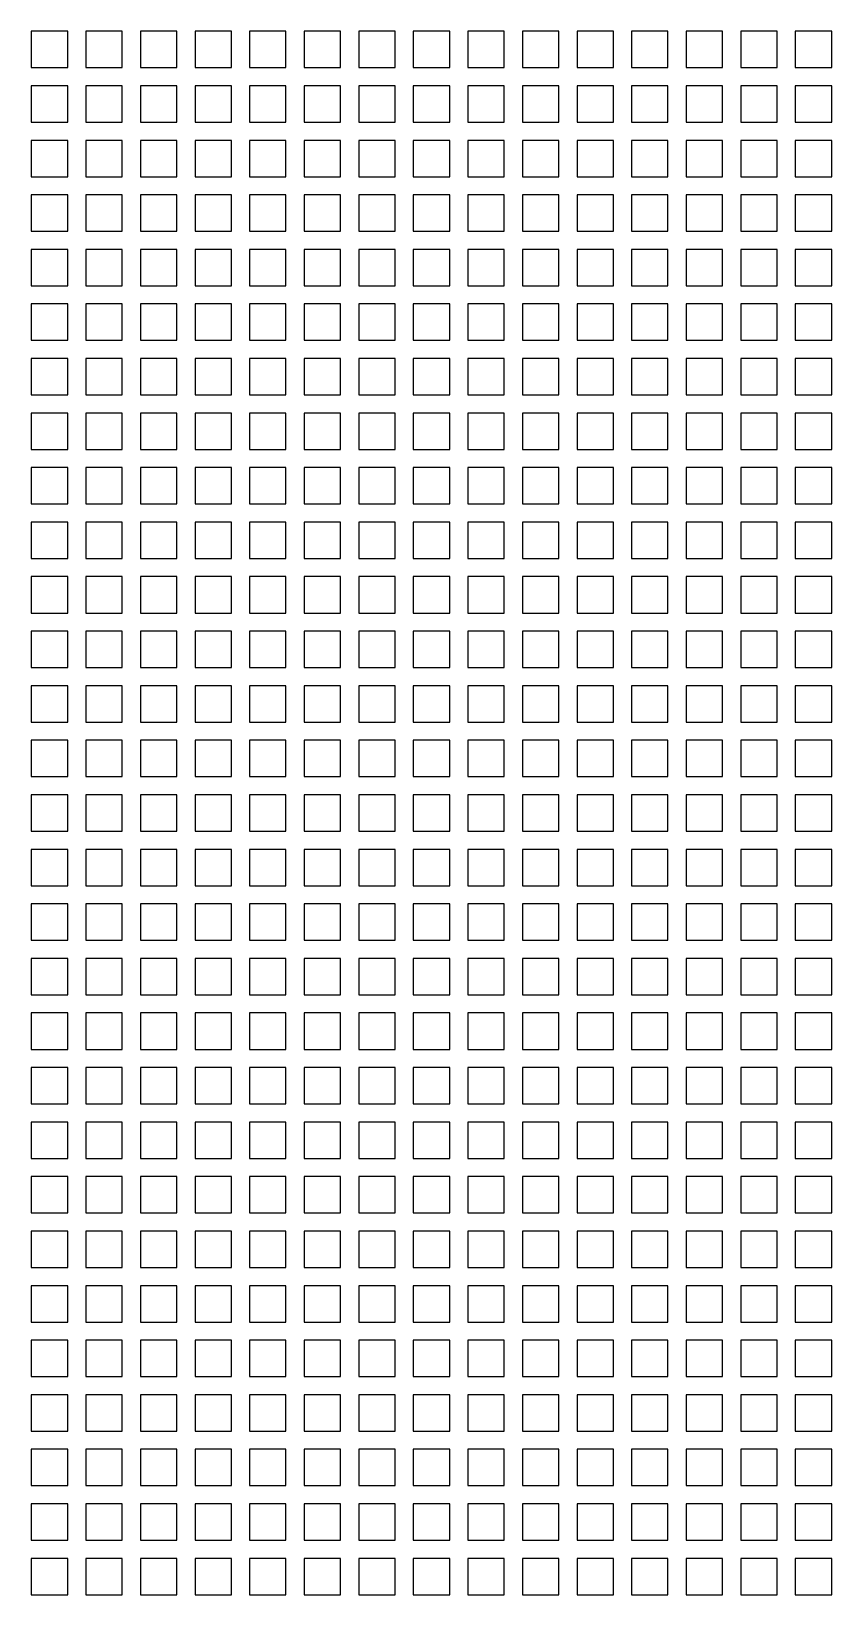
# Model space of a CAD drawing. Header units: millimetres. Extents: x 0 to 895, y -30 to 895.
# Drawn here: x 450 to 670, y 0 to 430 of the extents above; entities that cross this region are included whole.
import ezdxf

# ---------------------------------------------------------------- set-up
doc = ezdxf.new("R2010")
doc.units = ezdxf.units.MM
doc.layers.add('Grid', color=2, linetype='CONTINUOUS')

msp = doc.modelspace()

# ---------------------------------------------------------------- linework, layer by layer
at = {"layer": 'Grid'}
for p, q in [((460, 430), (450, 430)), ((450, 430), (450, 420)), ((460, 420), (460, 430)), ((475, 430), (465, 430)), ((465, 430), (465, 420)), ((475, 420), (475, 430)), ((490, 430), (480, 430)), ((480, 430), (480, 420)), ((490, 420), (490, 430)), ((505, 430), (495, 430)), ((495, 430), (495, 420)), ((505, 420), (505, 430)), ((520, 430), (510, 430)), ((510, 430), (510, 420)), ((520, 420), (520, 430)), ((535, 430), (525, 430)), ((525, 430), (525, 420)), ((535, 420), (535, 430)), ((550, 430), (540, 430)), ((540, 430), (540, 420)), ((550, 420), (550, 430)), ((565, 430), (555, 430)), ((555, 430), (555, 420)), ((565, 420), (565, 430)), ((580, 430), (570, 430)), ((570, 430), (570, 420)), ((580, 420), (580, 430)), ((595, 430), (585, 430)), ((585, 430), (585, 420)), ((595, 420), (595, 430)), ((610, 430), (600, 430)), ((600, 430), (600, 420)), ((610, 420), (610, 430)), ((625, 430), (615, 430)), ((615, 430), (615, 420)), ((625, 420), (625, 430)), ((640, 430), (630, 430)), ((630, 430), (630, 420)), ((640, 420), (640, 430)), ((655, 430), (645, 430)), ((645, 430), (645, 420)), ((655, 420), (655, 430)), ((670, 430), (660, 430)), ((660, 430), (660, 420)), ((670, 420), (670, 430)), ((450, 420), (460, 420)), ((465, 420), (475, 420)), ((480, 420), (490, 420)), ((495, 420), (505, 420)), ((510, 420), (520, 420)), ((525, 420), (535, 420)), ((540, 420), (550, 420)), ((555, 420), (565, 420)), ((570, 420), (580, 420)), ((585, 420), (595, 420)), ((600, 420), (610, 420)), ((615, 420), (625, 420)), ((630, 420), (640, 420)), ((645, 420), (655, 420)), ((660, 420), (670, 420)), ((460, 415), (450, 415)), ((450, 415), (450, 405)), ((460, 405), (460, 415)), ((475, 415), (465, 415)), ((465, 415), (465, 405)), ((475, 405), (475, 415)), ((490, 415), (480, 415)), ((480, 415), (480, 405)), ((490, 405), (490, 415)), ((505, 415), (495, 415)), ((495, 415), (495, 405)), ((505, 405), (505, 415)), ((520, 415), (510, 415)), ((510, 415), (510, 405)), ((520, 405), (520, 415)), ((535, 415), (525, 415)), ((525, 415), (525, 405)), ((535, 405), (535, 415)), ((550, 415), (540, 415)), ((540, 415), (540, 405)), ((550, 405), (550, 415)), ((565, 415), (555, 415)), ((555, 415), (555, 405)), ((565, 405), (565, 415)), ((580, 415), (570, 415)), ((570, 415), (570, 405)), ((580, 405), (580, 415)), ((595, 415), (585, 415)), ((585, 415), (585, 405)), ((595, 405), (595, 415)), ((610, 415), (600, 415)), ((600, 415), (600, 405)), ((610, 405), (610, 415)), ((625, 415), (615, 415)), ((615, 415), (615, 405)), ((625, 405), (625, 415)), ((640, 415), (630, 415)), ((630, 415), (630, 405)), ((640, 405), (640, 415)), ((655, 415), (645, 415)), ((645, 415), (645, 405)), ((655, 405), (655, 415)), ((670, 415), (660, 415)), ((660, 415), (660, 405)), ((670, 405), (670, 415)), ((450, 405), (460, 405)), ((465, 405), (475, 405)), ((480, 405), (490, 405)), ((495, 405), (505, 405)), ((510, 405), (520, 405)), ((525, 405), (535, 405)), ((540, 405), (550, 405)), ((555, 405), (565, 405)), ((570, 405), (580, 405)), ((585, 405), (595, 405)), ((600, 405), (610, 405)), ((615, 405), (625, 405)), ((630, 405), (640, 405)), ((645, 405), (655, 405)), ((660, 405), (670, 405)), ((460, 400), (450, 400)), ((450, 400), (450, 390)), ((460, 390), (460, 400)), ((475, 400), (465, 400)), ((465, 400), (465, 390)), ((475, 390), (475, 400)), ((490, 400), (480, 400)), ((480, 400), (480, 390)), ((490, 390), (490, 400)), ((505, 400), (495, 400)), ((495, 400), (495, 390)), ((505, 390), (505, 400)), ((520, 400), (510, 400)), ((510, 400), (510, 390)), ((520, 390), (520, 400)), ((535, 400), (525, 400)), ((525, 400), (525, 390)), ((535, 390), (535, 400)), ((550, 400), (540, 400)), ((540, 400), (540, 390)), ((550, 390), (550, 400)), ((565, 400), (555, 400)), ((555, 400), (555, 390)), ((565, 390), (565, 400)), ((580, 400), (570, 400)), ((570, 400), (570, 390)), ((580, 390), (580, 400)), ((595, 400), (585, 400)), ((585, 400), (585, 390)), ((595, 390), (595, 400)), ((610, 400), (600, 400)), ((600, 400), (600, 390)), ((610, 390), (610, 400)), ((625, 400), (615, 400)), ((615, 400), (615, 390)), ((625, 390), (625, 400)), ((640, 400), (630, 400)), ((630, 400), (630, 390)), ((640, 390), (640, 400)), ((655, 400), (645, 400)), ((645, 400), (645, 390)), ((655, 390), (655, 400)), ((670, 400), (660, 400)), ((660, 400), (660, 390)), ((670, 390), (670, 400)), ((450, 390), (460, 390)), ((465, 390), (475, 390)), ((480, 390), (490, 390)), ((495, 390), (505, 390)), ((510, 390), (520, 390)), ((525, 390), (535, 390)), ((540, 390), (550, 390)), ((555, 390), (565, 390)), ((570, 390), (580, 390)), ((585, 390), (595, 390)), ((600, 390), (610, 390)), ((615, 390), (625, 390)), ((630, 390), (640, 390)), ((645, 390), (655, 390)), ((660, 390), (670, 390)), ((460, 385), (450, 385)), ((450, 385), (450, 375)), ((460, 375), (460, 385)), ((475, 385), (465, 385)), ((465, 385), (465, 375)), ((475, 375), (475, 385)), ((490, 385), (480, 385)), ((480, 385), (480, 375)), ((490, 375), (490, 385)), ((505, 385), (495, 385)), ((495, 385), (495, 375)), ((505, 375), (505, 385)), ((520, 385), (510, 385)), ((510, 385), (510, 375)), ((520, 375), (520, 385)), ((535, 385), (525, 385)), ((525, 385), (525, 375)), ((535, 375), (535, 385)), ((550, 385), (540, 385)), ((540, 385), (540, 375)), ((550, 375), (550, 385)), ((565, 385), (555, 385)), ((555, 385), (555, 375)), ((565, 375), (565, 385)), ((580, 385), (570, 385)), ((570, 385), (570, 375)), ((580, 375), (580, 385)), ((595, 385), (585, 385)), ((585, 385), (585, 375)), ((595, 375), (595, 385)), ((610, 385), (600, 385)), ((600, 385), (600, 375)), ((610, 375), (610, 385)), ((625, 385), (615, 385)), ((615, 385), (615, 375)), ((625, 375), (625, 385)), ((640, 385), (630, 385)), ((630, 385), (630, 375)), ((640, 375), (640, 385)), ((655, 385), (645, 385)), ((645, 385), (645, 375)), ((655, 375), (655, 385)), ((670, 385), (660, 385)), ((660, 385), (660, 375)), ((670, 375), (670, 385)), ((450, 375), (460, 375)), ((465, 375), (475, 375)), ((480, 375), (490, 375)), ((495, 375), (505, 375)), ((510, 375), (520, 375)), ((525, 375), (535, 375)), ((540, 375), (550, 375)), ((555, 375), (565, 375)), ((570, 375), (580, 375)), ((585, 375), (595, 375)), ((600, 375), (610, 375)), ((615, 375), (625, 375)), ((630, 375), (640, 375)), ((645, 375), (655, 375)), ((660, 375), (670, 375)), ((460, 370), (450, 370)), ((450, 370), (450, 360)), ((460, 360), (460, 370)), ((475, 370), (465, 370)), ((465, 370), (465, 360)), ((475, 360), (475, 370)), ((490, 370), (480, 370)), ((480, 370), (480, 360)), ((490, 360), (490, 370)), ((505, 370), (495, 370)), ((495, 370), (495, 360)), ((505, 360), (505, 370)), ((520, 370), (510, 370)), ((510, 370), (510, 360)), ((520, 360), (520, 370)), ((535, 370), (525, 370)), ((525, 370), (525, 360)), ((535, 360), (535, 370)), ((550, 370), (540, 370)), ((540, 370), (540, 360)), ((550, 360), (550, 370)), ((565, 370), (555, 370)), ((555, 370), (555, 360)), ((565, 360), (565, 370)), ((580, 370), (570, 370)), ((570, 370), (570, 360)), ((580, 360), (580, 370)), ((595, 370), (585, 370)), ((585, 370), (585, 360)), ((595, 360), (595, 370)), ((610, 370), (600, 370)), ((600, 370), (600, 360)), ((610, 360), (610, 370)), ((625, 370), (615, 370)), ((615, 370), (615, 360)), ((625, 360), (625, 370)), ((640, 370), (630, 370)), ((630, 370), (630, 360)), ((640, 360), (640, 370)), ((655, 370), (645, 370)), ((645, 370), (645, 360)), ((655, 360), (655, 370)), ((670, 370), (660, 370)), ((660, 370), (660, 360)), ((670, 360), (670, 370)), ((450, 360), (460, 360)), ((465, 360), (475, 360)), ((480, 360), (490, 360)), ((495, 360), (505, 360)), ((510, 360), (520, 360)), ((525, 360), (535, 360)), ((540, 360), (550, 360)), ((555, 360), (565, 360)), ((570, 360), (580, 360)), ((585, 360), (595, 360)), ((600, 360), (610, 360)), ((615, 360), (625, 360)), ((630, 360), (640, 360)), ((645, 360), (655, 360)), ((660, 360), (670, 360)), ((460, 355), (450, 355)), ((450, 355), (450, 345)), ((460, 345), (460, 355)), ((475, 355), (465, 355)), ((465, 355), (465, 345)), ((475, 345), (475, 355)), ((490, 355), (480, 355)), ((480, 355), (480, 345)), ((490, 345), (490, 355)), ((505, 355), (495, 355)), ((495, 355), (495, 345)), ((505, 345), (505, 355)), ((520, 355), (510, 355)), ((510, 355), (510, 345)), ((520, 345), (520, 355)), ((535, 355), (525, 355)), ((525, 355), (525, 345)), ((535, 345), (535, 355)), ((550, 355), (540, 355)), ((540, 355), (540, 345)), ((550, 345), (550, 355)), ((565, 355), (555, 355)), ((555, 355), (555, 345)), ((565, 345), (565, 355)), ((580, 355), (570, 355)), ((570, 355), (570, 345)), ((580, 345), (580, 355)), ((595, 355), (585, 355)), ((585, 355), (585, 345)), ((595, 345), (595, 355)), ((610, 355), (600, 355)), ((600, 355), (600, 345)), ((610, 345), (610, 355)), ((625, 355), (615, 355)), ((615, 355), (615, 345)), ((625, 345), (625, 355)), ((640, 355), (630, 355)), ((630, 355), (630, 345)), ((640, 345), (640, 355)), ((655, 355), (645, 355)), ((645, 355), (645, 345)), ((655, 345), (655, 355)), ((670, 355), (660, 355)), ((660, 355), (660, 345)), ((670, 345), (670, 355)), ((450, 345), (460, 345)), ((465, 345), (475, 345)), ((480, 345), (490, 345)), ((495, 345), (505, 345)), ((510, 345), (520, 345)), ((525, 345), (535, 345)), ((540, 345), (550, 345)), ((555, 345), (565, 345)), ((570, 345), (580, 345)), ((585, 345), (595, 345)), ((600, 345), (610, 345)), ((615, 345), (625, 345)), ((630, 345), (640, 345)), ((645, 345), (655, 345)), ((660, 345), (670, 345)), ((460, 340), (450, 340)), ((450, 340), (450, 330)), ((460, 330), (460, 340)), ((475, 340), (465, 340)), ((465, 340), (465, 330)), ((475, 330), (475, 340)), ((490, 340), (480, 340)), ((480, 340), (480, 330)), ((490, 330), (490, 340)), ((505, 340), (495, 340)), ((495, 340), (495, 330)), ((505, 330), (505, 340)), ((520, 340), (510, 340)), ((510, 340), (510, 330)), ((520, 330), (520, 340)), ((535, 340), (525, 340)), ((525, 340), (525, 330)), ((535, 330), (535, 340)), ((550, 340), (540, 340)), ((540, 340), (540, 330)), ((550, 330), (550, 340)), ((565, 340), (555, 340)), ((555, 340), (555, 330)), ((565, 330), (565, 340)), ((580, 340), (570, 340)), ((570, 340), (570, 330)), ((580, 330), (580, 340)), ((595, 340), (585, 340)), ((585, 340), (585, 330)), ((595, 330), (595, 340)), ((610, 340), (600, 340)), ((600, 340), (600, 330)), ((610, 330), (610, 340)), ((625, 340), (615, 340)), ((615, 340), (615, 330)), ((625, 330), (625, 340)), ((640, 340), (630, 340)), ((630, 340), (630, 330)), ((640, 330), (640, 340)), ((655, 340), (645, 340)), ((645, 340), (645, 330)), ((655, 330), (655, 340)), ((670, 340), (660, 340)), ((660, 340), (660, 330)), ((670, 330), (670, 340)), ((450, 330), (460, 330)), ((465, 330), (475, 330)), ((480, 330), (490, 330)), ((495, 330), (505, 330)), ((510, 330), (520, 330)), ((525, 330), (535, 330)), ((540, 330), (550, 330)), ((555, 330), (565, 330)), ((570, 330), (580, 330)), ((585, 330), (595, 330)), ((600, 330), (610, 330)), ((615, 330), (625, 330)), ((630, 330), (640, 330)), ((645, 330), (655, 330)), ((660, 330), (670, 330)), ((460, 325), (450, 325)), ((450, 325), (450, 315)), ((460, 315), (460, 325)), ((475, 325), (465, 325)), ((465, 325), (465, 315)), ((475, 315), (475, 325)), ((490, 325), (480, 325)), ((480, 325), (480, 315)), ((490, 315), (490, 325)), ((505, 325), (495, 325)), ((495, 325), (495, 315)), ((505, 315), (505, 325)), ((520, 325), (510, 325)), ((510, 325), (510, 315)), ((520, 315), (520, 325)), ((535, 325), (525, 325)), ((525, 325), (525, 315)), ((535, 315), (535, 325)), ((550, 325), (540, 325)), ((540, 325), (540, 315)), ((550, 315), (550, 325)), ((565, 325), (555, 325)), ((555, 325), (555, 315)), ((565, 315), (565, 325)), ((580, 325), (570, 325)), ((570, 325), (570, 315)), ((580, 315), (580, 325)), ((595, 325), (585, 325)), ((585, 325), (585, 315)), ((595, 315), (595, 325)), ((610, 325), (600, 325)), ((600, 325), (600, 315)), ((610, 315), (610, 325)), ((625, 325), (615, 325)), ((615, 325), (615, 315)), ((625, 315), (625, 325)), ((640, 325), (630, 325)), ((630, 325), (630, 315)), ((640, 315), (640, 325)), ((655, 325), (645, 325)), ((645, 325), (645, 315)), ((655, 315), (655, 325)), ((670, 325), (660, 325)), ((660, 325), (660, 315)), ((670, 315), (670, 325)), ((450, 315), (460, 315)), ((465, 315), (475, 315)), ((480, 315), (490, 315)), ((495, 315), (505, 315)), ((510, 315), (520, 315)), ((525, 315), (535, 315)), ((540, 315), (550, 315)), ((555, 315), (565, 315)), ((570, 315), (580, 315)), ((585, 315), (595, 315)), ((600, 315), (610, 315)), ((615, 315), (625, 315)), ((630, 315), (640, 315)), ((645, 315), (655, 315)), ((660, 315), (670, 315)), ((460, 310), (450, 310)), ((450, 310), (450, 300)), ((460, 300), (460, 310)), ((475, 310), (465, 310)), ((465, 310), (465, 300)), ((475, 300), (475, 310)), ((490, 310), (480, 310)), ((480, 310), (480, 300)), ((490, 300), (490, 310)), ((505, 310), (495, 310)), ((495, 310), (495, 300)), ((505, 300), (505, 310)), ((520, 310), (510, 310)), ((510, 310), (510, 300)), ((520, 300), (520, 310)), ((535, 310), (525, 310)), ((525, 310), (525, 300)), ((535, 300), (535, 310)), ((550, 310), (540, 310)), ((540, 310), (540, 300)), ((550, 300), (550, 310)), ((565, 310), (555, 310)), ((555, 310), (555, 300)), ((565, 300), (565, 310)), ((580, 310), (570, 310)), ((570, 310), (570, 300)), ((580, 300), (580, 310)), ((595, 310), (585, 310)), ((585, 310), (585, 300)), ((595, 300), (595, 310)), ((610, 310), (600, 310)), ((600, 310), (600, 300)), ((610, 300), (610, 310)), ((625, 310), (615, 310)), ((615, 310), (615, 300)), ((625, 300), (625, 310)), ((640, 310), (630, 310)), ((630, 310), (630, 300)), ((640, 300), (640, 310)), ((655, 310), (645, 310)), ((645, 310), (645, 300)), ((655, 300), (655, 310)), ((670, 310), (660, 310)), ((660, 310), (660, 300)), ((670, 300), (670, 310)), ((450, 300), (460, 300)), ((465, 300), (475, 300)), ((480, 300), (490, 300)), ((495, 300), (505, 300)), ((510, 300), (520, 300)), ((525, 300), (535, 300)), ((540, 300), (550, 300)), ((555, 300), (565, 300)), ((570, 300), (580, 300)), ((585, 300), (595, 300)), ((600, 300), (610, 300)), ((615, 300), (625, 300)), ((630, 300), (640, 300)), ((645, 300), (655, 300)), ((660, 300), (670, 300)), ((460, 295), (450, 295)), ((450, 295), (450, 285)), ((460, 285), (460, 295)), ((475, 295), (465, 295)), ((465, 295), (465, 285)), ((475, 285), (475, 295)), ((490, 295), (480, 295)), ((480, 295), (480, 285)), ((490, 285), (490, 295)), ((505, 295), (495, 295)), ((495, 295), (495, 285)), ((505, 285), (505, 295)), ((520, 295), (510, 295)), ((510, 295), (510, 285)), ((520, 285), (520, 295)), ((535, 295), (525, 295)), ((525, 295), (525, 285)), ((535, 285), (535, 295)), ((550, 295), (540, 295)), ((540, 295), (540, 285)), ((550, 285), (550, 295)), ((565, 295), (555, 295)), ((555, 295), (555, 285)), ((565, 285), (565, 295)), ((580, 295), (570, 295)), ((570, 295), (570, 285)), ((580, 285), (580, 295)), ((595, 295), (585, 295)), ((585, 295), (585, 285)), ((595, 285), (595, 295)), ((610, 295), (600, 295)), ((600, 295), (600, 285)), ((610, 285), (610, 295)), ((625, 295), (615, 295)), ((615, 295), (615, 285)), ((625, 285), (625, 295)), ((640, 295), (630, 295)), ((630, 295), (630, 285)), ((640, 285), (640, 295)), ((655, 295), (645, 295)), ((645, 295), (645, 285)), ((655, 285), (655, 295)), ((670, 295), (660, 295)), ((660, 295), (660, 285)), ((670, 285), (670, 295)), ((450, 285), (460, 285)), ((465, 285), (475, 285)), ((480, 285), (490, 285)), ((495, 285), (505, 285)), ((510, 285), (520, 285)), ((525, 285), (535, 285)), ((540, 285), (550, 285)), ((555, 285), (565, 285)), ((570, 285), (580, 285)), ((585, 285), (595, 285)), ((600, 285), (610, 285)), ((615, 285), (625, 285)), ((630, 285), (640, 285)), ((645, 285), (655, 285)), ((660, 285), (670, 285)), ((460, 280), (450, 280)), ((450, 280), (450, 270)), ((460, 270), (460, 280)), ((475, 280), (465, 280)), ((465, 280), (465, 270)), ((475, 270), (475, 280)), ((490, 280), (480, 280)), ((480, 280), (480, 270)), ((490, 270), (490, 280)), ((505, 280), (495, 280)), ((495, 280), (495, 270)), ((505, 270), (505, 280)), ((520, 280), (510, 280)), ((510, 280), (510, 270)), ((520, 270), (520, 280)), ((535, 280), (525, 280)), ((525, 280), (525, 270)), ((535, 270), (535, 280)), ((550, 280), (540, 280)), ((540, 280), (540, 270)), ((550, 270), (550, 280)), ((565, 280), (555, 280)), ((555, 280), (555, 270)), ((565, 270), (565, 280)), ((580, 280), (570, 280)), ((570, 280), (570, 270)), ((580, 270), (580, 280)), ((595, 280), (585, 280)), ((585, 280), (585, 270)), ((595, 270), (595, 280)), ((610, 280), (600, 280)), ((600, 280), (600, 270)), ((610, 270), (610, 280)), ((625, 280), (615, 280)), ((615, 280), (615, 270)), ((625, 270), (625, 280)), ((640, 280), (630, 280)), ((630, 280), (630, 270)), ((640, 270), (640, 280)), ((655, 280), (645, 280)), ((645, 280), (645, 270)), ((655, 270), (655, 280)), ((670, 280), (660, 280)), ((660, 280), (660, 270)), ((670, 270), (670, 280)), ((450, 270), (460, 270)), ((465, 270), (475, 270)), ((480, 270), (490, 270)), ((495, 270), (505, 270)), ((510, 270), (520, 270)), ((525, 270), (535, 270)), ((540, 270), (550, 270)), ((555, 270), (565, 270)), ((570, 270), (580, 270)), ((585, 270), (595, 270)), ((600, 270), (610, 270)), ((615, 270), (625, 270)), ((630, 270), (640, 270)), ((645, 270), (655, 270)), ((660, 270), (670, 270)), ((460, 265), (450, 265)), ((450, 265), (450, 255)), ((460, 255), (460, 265)), ((475, 265), (465, 265)), ((465, 265), (465, 255)), ((475, 255), (475, 265)), ((490, 265), (480, 265)), ((480, 265), (480, 255)), ((490, 255), (490, 265)), ((505, 265), (495, 265)), ((495, 265), (495, 255)), ((505, 255), (505, 265)), ((520, 265), (510, 265)), ((510, 265), (510, 255)), ((520, 255), (520, 265)), ((535, 265), (525, 265)), ((525, 265), (525, 255)), ((535, 255), (535, 265)), ((550, 265), (540, 265)), ((540, 265), (540, 255)), ((550, 255), (550, 265)), ((565, 265), (555, 265)), ((555, 265), (555, 255)), ((565, 255), (565, 265)), ((580, 265), (570, 265)), ((570, 265), (570, 255)), ((580, 255), (580, 265)), ((595, 265), (585, 265)), ((585, 265), (585, 255)), ((595, 255), (595, 265)), ((610, 265), (600, 265)), ((600, 265), (600, 255)), ((610, 255), (610, 265)), ((625, 265), (615, 265)), ((615, 265), (615, 255)), ((625, 255), (625, 265)), ((640, 265), (630, 265)), ((630, 265), (630, 255)), ((640, 255), (640, 265)), ((655, 265), (645, 265)), ((645, 265), (645, 255)), ((655, 255), (655, 265)), ((670, 265), (660, 265)), ((660, 265), (660, 255)), ((670, 255), (670, 265)), ((450, 255), (460, 255)), ((465, 255), (475, 255)), ((480, 255), (490, 255)), ((495, 255), (505, 255)), ((510, 255), (520, 255)), ((525, 255), (535, 255)), ((540, 255), (550, 255)), ((555, 255), (565, 255)), ((570, 255), (580, 255)), ((585, 255), (595, 255)), ((600, 255), (610, 255)), ((615, 255), (625, 255)), ((630, 255), (640, 255)), ((645, 255), (655, 255)), ((660, 255), (670, 255)), ((460, 250), (450, 250)), ((450, 250), (450, 240)), ((460, 240), (460, 250)), ((475, 250), (465, 250)), ((465, 250), (465, 240)), ((475, 240), (475, 250)), ((490, 250), (480, 250)), ((480, 250), (480, 240)), ((490, 240), (490, 250)), ((505, 250), (495, 250)), ((495, 250), (495, 240)), ((505, 240), (505, 250)), ((520, 250), (510, 250)), ((510, 250), (510, 240)), ((520, 240), (520, 250)), ((535, 250), (525, 250)), ((525, 250), (525, 240)), ((535, 240), (535, 250)), ((550, 250), (540, 250)), ((540, 250), (540, 240)), ((550, 240), (550, 250)), ((565, 250), (555, 250)), ((555, 250), (555, 240)), ((565, 240), (565, 250)), ((580, 250), (570, 250)), ((570, 250), (570, 240)), ((580, 240), (580, 250)), ((595, 250), (585, 250)), ((585, 250), (585, 240)), ((595, 240), (595, 250)), ((610, 250), (600, 250)), ((600, 250), (600, 240)), ((610, 240), (610, 250)), ((625, 250), (615, 250)), ((615, 250), (615, 240)), ((625, 240), (625, 250)), ((640, 250), (630, 250)), ((630, 250), (630, 240)), ((640, 240), (640, 250)), ((655, 250), (645, 250)), ((645, 250), (645, 240)), ((655, 240), (655, 250)), ((670, 250), (660, 250)), ((660, 250), (660, 240)), ((670, 240), (670, 250)), ((450, 240), (460, 240)), ((465, 240), (475, 240)), ((480, 240), (490, 240)), ((495, 240), (505, 240)), ((510, 240), (520, 240)), ((525, 240), (535, 240)), ((540, 240), (550, 240)), ((555, 240), (565, 240)), ((570, 240), (580, 240)), ((585, 240), (595, 240)), ((600, 240), (610, 240)), ((615, 240), (625, 240)), ((630, 240), (640, 240)), ((645, 240), (655, 240)), ((660, 240), (670, 240)), ((460, 235), (450, 235)), ((450, 235), (450, 225)), ((460, 225), (460, 235)), ((475, 235), (465, 235)), ((465, 235), (465, 225)), ((475, 225), (475, 235)), ((490, 235), (480, 235)), ((480, 235), (480, 225)), ((490, 225), (490, 235)), ((505, 235), (495, 235)), ((495, 235), (495, 225)), ((505, 225), (505, 235)), ((520, 235), (510, 235)), ((510, 235), (510, 225)), ((520, 225), (520, 235)), ((535, 235), (525, 235)), ((525, 235), (525, 225)), ((535, 225), (535, 235)), ((550, 235), (540, 235)), ((540, 235), (540, 225)), ((550, 225), (550, 235)), ((565, 235), (555, 235)), ((555, 235), (555, 225)), ((565, 225), (565, 235)), ((580, 235), (570, 235)), ((570, 235), (570, 225)), ((580, 225), (580, 235)), ((595, 235), (585, 235)), ((585, 235), (585, 225)), ((595, 225), (595, 235)), ((610, 235), (600, 235)), ((600, 235), (600, 225)), ((610, 225), (610, 235)), ((625, 235), (615, 235)), ((615, 235), (615, 225)), ((625, 225), (625, 235)), ((640, 235), (630, 235)), ((630, 235), (630, 225)), ((640, 225), (640, 235)), ((655, 235), (645, 235)), ((645, 235), (645, 225)), ((655, 225), (655, 235)), ((670, 235), (660, 235)), ((660, 235), (660, 225)), ((670, 225), (670, 235)), ((450, 225), (460, 225)), ((465, 225), (475, 225)), ((480, 225), (490, 225)), ((495, 225), (505, 225)), ((510, 225), (520, 225)), ((525, 225), (535, 225)), ((540, 225), (550, 225)), ((555, 225), (565, 225)), ((570, 225), (580, 225)), ((585, 225), (595, 225)), ((600, 225), (610, 225)), ((615, 225), (625, 225)), ((630, 225), (640, 225)), ((645, 225), (655, 225)), ((660, 225), (670, 225)), ((460, 220), (450, 220)), ((450, 220), (450, 210)), ((460, 210), (460, 220)), ((475, 220), (465, 220)), ((465, 220), (465, 210)), ((475, 210), (475, 220)), ((490, 220), (480, 220)), ((480, 220), (480, 210)), ((490, 210), (490, 220)), ((505, 220), (495, 220)), ((495, 220), (495, 210)), ((505, 210), (505, 220)), ((520, 220), (510, 220)), ((510, 220), (510, 210)), ((520, 210), (520, 220)), ((535, 220), (525, 220)), ((525, 220), (525, 210)), ((535, 210), (535, 220)), ((550, 220), (540, 220)), ((540, 220), (540, 210)), ((550, 210), (550, 220)), ((565, 220), (555, 220)), ((555, 220), (555, 210)), ((565, 210), (565, 220)), ((580, 220), (570, 220)), ((570, 220), (570, 210)), ((580, 210), (580, 220)), ((595, 220), (585, 220)), ((585, 220), (585, 210)), ((595, 210), (595, 220)), ((610, 220), (600, 220)), ((600, 220), (600, 210)), ((610, 210), (610, 220)), ((625, 220), (615, 220)), ((615, 220), (615, 210)), ((625, 210), (625, 220)), ((640, 220), (630, 220)), ((630, 220), (630, 210)), ((640, 210), (640, 220)), ((655, 220), (645, 220)), ((645, 220), (645, 210)), ((655, 210), (655, 220)), ((670, 220), (660, 220)), ((660, 220), (660, 210)), ((670, 210), (670, 220)), ((450, 210), (460, 210)), ((465, 210), (475, 210)), ((480, 210), (490, 210)), ((495, 210), (505, 210)), ((510, 210), (520, 210)), ((525, 210), (535, 210)), ((540, 210), (550, 210)), ((555, 210), (565, 210)), ((570, 210), (580, 210)), ((585, 210), (595, 210)), ((600, 210), (610, 210)), ((615, 210), (625, 210)), ((630, 210), (640, 210)), ((645, 210), (655, 210)), ((660, 210), (670, 210)), ((460, 205), (450, 205)), ((450, 205), (450, 195)), ((460, 195), (460, 205)), ((475, 205), (465, 205)), ((465, 205), (465, 195)), ((475, 195), (475, 205)), ((490, 205), (480, 205)), ((480, 205), (480, 195)), ((490, 195), (490, 205)), ((505, 205), (495, 205)), ((495, 205), (495, 195)), ((505, 195), (505, 205)), ((520, 205), (510, 205)), ((510, 205), (510, 195)), ((520, 195), (520, 205)), ((535, 205), (525, 205)), ((525, 205), (525, 195)), ((535, 195), (535, 205)), ((550, 205), (540, 205)), ((540, 205), (540, 195)), ((550, 195), (550, 205)), ((565, 205), (555, 205)), ((555, 205), (555, 195)), ((565, 195), (565, 205)), ((580, 205), (570, 205)), ((570, 205), (570, 195)), ((580, 195), (580, 205)), ((595, 205), (585, 205)), ((585, 205), (585, 195)), ((595, 195), (595, 205)), ((610, 205), (600, 205)), ((600, 205), (600, 195)), ((610, 195), (610, 205)), ((625, 205), (615, 205)), ((615, 205), (615, 195)), ((625, 195), (625, 205)), ((640, 205), (630, 205)), ((630, 205), (630, 195)), ((640, 195), (640, 205)), ((655, 205), (645, 205)), ((645, 205), (645, 195)), ((655, 195), (655, 205)), ((670, 205), (660, 205)), ((660, 205), (660, 195)), ((670, 195), (670, 205)), ((450, 195), (460, 195)), ((465, 195), (475, 195)), ((480, 195), (490, 195)), ((495, 195), (505, 195)), ((510, 195), (520, 195)), ((525, 195), (535, 195)), ((540, 195), (550, 195)), ((555, 195), (565, 195)), ((570, 195), (580, 195)), ((585, 195), (595, 195)), ((600, 195), (610, 195)), ((615, 195), (625, 195)), ((630, 195), (640, 195)), ((645, 195), (655, 195)), ((660, 195), (670, 195)), ((460, 190), (450, 190)), ((450, 190), (450, 180)), ((460, 180), (460, 190)), ((475, 190), (465, 190)), ((465, 190), (465, 180)), ((475, 180), (475, 190)), ((490, 190), (480, 190)), ((480, 190), (480, 180)), ((490, 180), (490, 190)), ((505, 190), (495, 190)), ((495, 190), (495, 180)), ((505, 180), (505, 190)), ((520, 190), (510, 190)), ((510, 190), (510, 180)), ((520, 180), (520, 190)), ((535, 190), (525, 190)), ((525, 190), (525, 180)), ((535, 180), (535, 190)), ((550, 190), (540, 190)), ((540, 190), (540, 180)), ((550, 180), (550, 190)), ((565, 190), (555, 190)), ((555, 190), (555, 180)), ((565, 180), (565, 190)), ((580, 190), (570, 190)), ((570, 190), (570, 180)), ((580, 180), (580, 190)), ((595, 190), (585, 190)), ((585, 190), (585, 180)), ((595, 180), (595, 190)), ((610, 190), (600, 190)), ((600, 190), (600, 180)), ((610, 180), (610, 190)), ((625, 190), (615, 190)), ((615, 190), (615, 180)), ((625, 180), (625, 190)), ((640, 190), (630, 190)), ((630, 190), (630, 180)), ((640, 180), (640, 190)), ((655, 190), (645, 190)), ((645, 190), (645, 180)), ((655, 180), (655, 190)), ((670, 190), (660, 190)), ((660, 190), (660, 180)), ((670, 180), (670, 190)), ((450, 180), (460, 180)), ((465, 180), (475, 180)), ((480, 180), (490, 180)), ((495, 180), (505, 180)), ((510, 180), (520, 180)), ((525, 180), (535, 180)), ((540, 180), (550, 180)), ((555, 180), (565, 180)), ((570, 180), (580, 180)), ((585, 180), (595, 180)), ((600, 180), (610, 180)), ((615, 180), (625, 180)), ((630, 180), (640, 180)), ((645, 180), (655, 180)), ((660, 180), (670, 180)), ((460, 175), (450, 175)), ((450, 175), (450, 165)), ((460, 165), (460, 175)), ((475, 175), (465, 175)), ((465, 175), (465, 165)), ((475, 165), (475, 175)), ((490, 175), (480, 175)), ((480, 175), (480, 165)), ((490, 165), (490, 175)), ((505, 175), (495, 175)), ((495, 175), (495, 165)), ((505, 165), (505, 175)), ((520, 175), (510, 175)), ((510, 175), (510, 165)), ((520, 165), (520, 175)), ((535, 175), (525, 175)), ((525, 175), (525, 165)), ((535, 165), (535, 175)), ((550, 175), (540, 175)), ((540, 175), (540, 165)), ((550, 165), (550, 175)), ((565, 175), (555, 175)), ((555, 175), (555, 165)), ((565, 165), (565, 175)), ((580, 175), (570, 175)), ((570, 175), (570, 165)), ((580, 165), (580, 175)), ((595, 175), (585, 175)), ((585, 175), (585, 165)), ((595, 165), (595, 175)), ((610, 175), (600, 175)), ((600, 175), (600, 165)), ((610, 165), (610, 175)), ((625, 175), (615, 175)), ((615, 175), (615, 165)), ((625, 165), (625, 175)), ((640, 175), (630, 175)), ((630, 175), (630, 165)), ((640, 165), (640, 175)), ((655, 175), (645, 175)), ((645, 175), (645, 165)), ((655, 165), (655, 175)), ((670, 175), (660, 175)), ((660, 175), (660, 165)), ((670, 165), (670, 175)), ((450, 165), (460, 165)), ((465, 165), (475, 165)), ((480, 165), (490, 165)), ((495, 165), (505, 165)), ((510, 165), (520, 165)), ((525, 165), (535, 165)), ((540, 165), (550, 165)), ((555, 165), (565, 165)), ((570, 165), (580, 165)), ((585, 165), (595, 165)), ((600, 165), (610, 165)), ((615, 165), (625, 165)), ((630, 165), (640, 165)), ((645, 165), (655, 165)), ((660, 165), (670, 165)), ((460, 160), (450, 160)), ((450, 160), (450, 150)), ((460, 150), (460, 160)), ((475, 160), (465, 160)), ((465, 160), (465, 150)), ((475, 150), (475, 160)), ((490, 160), (480, 160)), ((480, 160), (480, 150)), ((490, 150), (490, 160)), ((505, 160), (495, 160)), ((495, 160), (495, 150)), ((505, 150), (505, 160)), ((520, 160), (510, 160)), ((510, 160), (510, 150)), ((520, 150), (520, 160)), ((535, 160), (525, 160)), ((525, 160), (525, 150)), ((535, 150), (535, 160)), ((550, 160), (540, 160)), ((540, 160), (540, 150)), ((550, 150), (550, 160)), ((565, 160), (555, 160)), ((555, 160), (555, 150)), ((565, 150), (565, 160)), ((580, 160), (570, 160)), ((570, 160), (570, 150)), ((580, 150), (580, 160)), ((595, 160), (585, 160)), ((585, 160), (585, 150)), ((595, 150), (595, 160)), ((610, 160), (600, 160)), ((600, 160), (600, 150)), ((610, 150), (610, 160)), ((625, 160), (615, 160)), ((615, 160), (615, 150)), ((625, 150), (625, 160)), ((640, 160), (630, 160)), ((630, 160), (630, 150)), ((640, 150), (640, 160)), ((655, 160), (645, 160)), ((645, 160), (645, 150)), ((655, 150), (655, 160)), ((670, 160), (660, 160)), ((660, 160), (660, 150)), ((670, 150), (670, 160)), ((450, 150), (460, 150)), ((465, 150), (475, 150)), ((480, 150), (490, 150)), ((495, 150), (505, 150)), ((510, 150), (520, 150)), ((525, 150), (535, 150)), ((540, 150), (550, 150)), ((555, 150), (565, 150)), ((570, 150), (580, 150)), ((585, 150), (595, 150)), ((600, 150), (610, 150)), ((615, 150), (625, 150)), ((630, 150), (640, 150)), ((645, 150), (655, 150)), ((660, 150), (670, 150)), ((460, 145), (450, 145)), ((450, 145), (450, 135)), ((460, 135), (460, 145)), ((475, 145), (465, 145)), ((465, 145), (465, 135)), ((475, 135), (475, 145)), ((490, 145), (480, 145)), ((480, 145), (480, 135)), ((490, 135), (490, 145)), ((505, 145), (495, 145)), ((495, 145), (495, 135)), ((505, 135), (505, 145)), ((520, 145), (510, 145)), ((510, 145), (510, 135)), ((520, 135), (520, 145)), ((535, 145), (525, 145)), ((525, 145), (525, 135)), ((535, 135), (535, 145)), ((550, 145), (540, 145)), ((540, 145), (540, 135)), ((550, 135), (550, 145)), ((565, 145), (555, 145)), ((555, 145), (555, 135)), ((565, 135), (565, 145)), ((580, 145), (570, 145)), ((570, 145), (570, 135)), ((580, 135), (580, 145)), ((595, 145), (585, 145)), ((585, 145), (585, 135)), ((595, 135), (595, 145)), ((610, 145), (600, 145)), ((600, 145), (600, 135)), ((610, 135), (610, 145)), ((625, 145), (615, 145)), ((615, 145), (615, 135)), ((625, 135), (625, 145)), ((640, 145), (630, 145)), ((630, 145), (630, 135)), ((640, 135), (640, 145)), ((655, 145), (645, 145)), ((645, 145), (645, 135)), ((655, 135), (655, 145)), ((670, 145), (660, 145)), ((660, 145), (660, 135)), ((670, 135), (670, 145)), ((450, 135), (460, 135)), ((465, 135), (475, 135)), ((480, 135), (490, 135)), ((495, 135), (505, 135)), ((510, 135), (520, 135)), ((525, 135), (535, 135)), ((540, 135), (550, 135)), ((555, 135), (565, 135)), ((570, 135), (580, 135)), ((585, 135), (595, 135)), ((600, 135), (610, 135)), ((615, 135), (625, 135)), ((630, 135), (640, 135)), ((645, 135), (655, 135)), ((660, 135), (670, 135)), ((460, 130), (450, 130)), ((450, 130), (450, 120)), ((460, 120), (460, 130)), ((475, 130), (465, 130)), ((465, 130), (465, 120)), ((475, 120), (475, 130)), ((490, 130), (480, 130)), ((480, 130), (480, 120)), ((490, 120), (490, 130)), ((505, 130), (495, 130)), ((495, 130), (495, 120)), ((505, 120), (505, 130)), ((520, 130), (510, 130)), ((510, 130), (510, 120)), ((520, 120), (520, 130)), ((535, 130), (525, 130)), ((525, 130), (525, 120)), ((535, 120), (535, 130)), ((550, 130), (540, 130)), ((540, 130), (540, 120)), ((550, 120), (550, 130)), ((565, 130), (555, 130)), ((555, 130), (555, 120)), ((565, 120), (565, 130)), ((580, 130), (570, 130)), ((570, 130), (570, 120)), ((580, 120), (580, 130)), ((595, 130), (585, 130)), ((585, 130), (585, 120)), ((595, 120), (595, 130)), ((610, 130), (600, 130)), ((600, 130), (600, 120)), ((610, 120), (610, 130)), ((625, 130), (615, 130)), ((615, 130), (615, 120)), ((625, 120), (625, 130)), ((640, 130), (630, 130)), ((630, 130), (630, 120)), ((640, 120), (640, 130)), ((655, 130), (645, 130)), ((645, 130), (645, 120)), ((655, 120), (655, 130)), ((670, 130), (660, 130)), ((660, 130), (660, 120)), ((670, 120), (670, 130)), ((450, 120), (460, 120)), ((465, 120), (475, 120)), ((480, 120), (490, 120)), ((495, 120), (505, 120)), ((510, 120), (520, 120)), ((525, 120), (535, 120)), ((540, 120), (550, 120)), ((555, 120), (565, 120)), ((570, 120), (580, 120)), ((585, 120), (595, 120)), ((600, 120), (610, 120)), ((615, 120), (625, 120)), ((630, 120), (640, 120)), ((645, 120), (655, 120)), ((660, 120), (670, 120)), ((460, 115), (450, 115)), ((450, 115), (450, 105)), ((460, 105), (460, 115)), ((475, 115), (465, 115)), ((465, 115), (465, 105)), ((475, 105), (475, 115)), ((490, 115), (480, 115)), ((480, 115), (480, 105)), ((490, 105), (490, 115)), ((505, 115), (495, 115)), ((495, 115), (495, 105)), ((505, 105), (505, 115)), ((520, 115), (510, 115)), ((510, 115), (510, 105)), ((520, 105), (520, 115)), ((535, 115), (525, 115)), ((525, 115), (525, 105)), ((535, 105), (535, 115)), ((550, 115), (540, 115)), ((540, 115), (540, 105)), ((550, 105), (550, 115)), ((565, 115), (555, 115)), ((555, 115), (555, 105)), ((565, 105), (565, 115)), ((580, 115), (570, 115)), ((570, 115), (570, 105)), ((580, 105), (580, 115)), ((595, 115), (585, 115)), ((585, 115), (585, 105)), ((595, 105), (595, 115)), ((610, 115), (600, 115)), ((600, 115), (600, 105)), ((610, 105), (610, 115)), ((625, 115), (615, 115)), ((615, 115), (615, 105)), ((625, 105), (625, 115)), ((640, 115), (630, 115)), ((630, 115), (630, 105)), ((640, 105), (640, 115)), ((655, 115), (645, 115)), ((645, 115), (645, 105)), ((655, 105), (655, 115)), ((670, 115), (660, 115)), ((660, 115), (660, 105)), ((670, 105), (670, 115)), ((450, 105), (460, 105)), ((465, 105), (475, 105)), ((480, 105), (490, 105)), ((495, 105), (505, 105)), ((510, 105), (520, 105)), ((525, 105), (535, 105)), ((540, 105), (550, 105)), ((555, 105), (565, 105)), ((570, 105), (580, 105)), ((585, 105), (595, 105)), ((600, 105), (610, 105)), ((615, 105), (625, 105)), ((630, 105), (640, 105)), ((645, 105), (655, 105)), ((660, 105), (670, 105)), ((460, 100), (450, 100)), ((450, 100), (450, 90)), ((460, 90), (460, 100)), ((475, 100), (465, 100)), ((465, 100), (465, 90)), ((475, 90), (475, 100)), ((490, 100), (480, 100)), ((480, 100), (480, 90)), ((490, 90), (490, 100)), ((505, 100), (495, 100)), ((495, 100), (495, 90)), ((505, 90), (505, 100)), ((520, 100), (510, 100)), ((510, 100), (510, 90)), ((520, 90), (520, 100)), ((535, 100), (525, 100)), ((525, 100), (525, 90)), ((535, 90), (535, 100)), ((550, 100), (540, 100)), ((540, 100), (540, 90)), ((550, 90), (550, 100)), ((565, 100), (555, 100)), ((555, 100), (555, 90)), ((565, 90), (565, 100)), ((580, 100), (570, 100)), ((570, 100), (570, 90)), ((580, 90), (580, 100)), ((595, 100), (585, 100)), ((585, 100), (585, 90)), ((595, 90), (595, 100)), ((610, 100), (600, 100)), ((600, 100), (600, 90)), ((610, 90), (610, 100)), ((625, 100), (615, 100)), ((615, 100), (615, 90)), ((625, 90), (625, 100)), ((640, 100), (630, 100)), ((630, 100), (630, 90)), ((640, 90), (640, 100)), ((655, 100), (645, 100)), ((645, 100), (645, 90)), ((655, 90), (655, 100)), ((670, 100), (660, 100)), ((660, 100), (660, 90)), ((670, 90), (670, 100)), ((450, 90), (460, 90)), ((465, 90), (475, 90)), ((480, 90), (490, 90)), ((495, 90), (505, 90)), ((510, 90), (520, 90)), ((525, 90), (535, 90)), ((540, 90), (550, 90)), ((555, 90), (565, 90)), ((570, 90), (580, 90)), ((585, 90), (595, 90)), ((600, 90), (610, 90)), ((615, 90), (625, 90)), ((630, 90), (640, 90)), ((645, 90), (655, 90)), ((660, 90), (670, 90)), ((460, 85), (450, 85)), ((450, 85), (450, 75)), ((460, 75), (460, 85)), ((475, 85), (465, 85)), ((465, 85), (465, 75)), ((475, 75), (475, 85)), ((490, 85), (480, 85)), ((480, 85), (480, 75)), ((490, 75), (490, 85)), ((505, 85), (495, 85)), ((495, 85), (495, 75)), ((505, 75), (505, 85)), ((520, 85), (510, 85)), ((510, 85), (510, 75)), ((520, 75), (520, 85)), ((535, 85), (525, 85)), ((525, 85), (525, 75)), ((535, 75), (535, 85)), ((550, 85), (540, 85)), ((540, 85), (540, 75)), ((550, 75), (550, 85)), ((565, 85), (555, 85)), ((555, 85), (555, 75)), ((565, 75), (565, 85)), ((580, 85), (570, 85)), ((570, 85), (570, 75)), ((580, 75), (580, 85)), ((595, 85), (585, 85)), ((585, 85), (585, 75)), ((595, 75), (595, 85)), ((610, 85), (600, 85)), ((600, 85), (600, 75)), ((610, 75), (610, 85)), ((625, 85), (615, 85)), ((615, 85), (615, 75)), ((625, 75), (625, 85)), ((640, 85), (630, 85)), ((630, 85), (630, 75)), ((640, 75), (640, 85)), ((655, 85), (645, 85)), ((645, 85), (645, 75)), ((655, 75), (655, 85)), ((670, 85), (660, 85)), ((660, 85), (660, 75)), ((670, 75), (670, 85)), ((450, 75), (460, 75)), ((465, 75), (475, 75)), ((480, 75), (490, 75)), ((495, 75), (505, 75)), ((510, 75), (520, 75)), ((525, 75), (535, 75)), ((540, 75), (550, 75)), ((555, 75), (565, 75)), ((570, 75), (580, 75)), ((585, 75), (595, 75)), ((600, 75), (610, 75)), ((615, 75), (625, 75)), ((630, 75), (640, 75)), ((645, 75), (655, 75)), ((660, 75), (670, 75)), ((460, 70), (450, 70)), ((450, 70), (450, 60)), ((460, 60), (460, 70)), ((475, 70), (465, 70)), ((465, 70), (465, 60)), ((475, 60), (475, 70)), ((490, 70), (480, 70)), ((480, 70), (480, 60)), ((490, 60), (490, 70)), ((505, 70), (495, 70)), ((495, 70), (495, 60)), ((505, 60), (505, 70)), ((520, 70), (510, 70)), ((510, 70), (510, 60)), ((520, 60), (520, 70)), ((535, 70), (525, 70)), ((525, 70), (525, 60)), ((535, 60), (535, 70)), ((550, 70), (540, 70)), ((540, 70), (540, 60)), ((550, 60), (550, 70)), ((565, 70), (555, 70)), ((555, 70), (555, 60)), ((565, 60), (565, 70)), ((580, 70), (570, 70)), ((570, 70), (570, 60)), ((580, 60), (580, 70)), ((595, 70), (585, 70)), ((585, 70), (585, 60)), ((595, 60), (595, 70)), ((610, 70), (600, 70)), ((600, 70), (600, 60)), ((610, 60), (610, 70)), ((625, 70), (615, 70)), ((615, 70), (615, 60)), ((625, 60), (625, 70)), ((640, 70), (630, 70)), ((630, 70), (630, 60)), ((640, 60), (640, 70)), ((655, 70), (645, 70)), ((645, 70), (645, 60)), ((655, 60), (655, 70)), ((670, 70), (660, 70)), ((660, 70), (660, 60)), ((670, 60), (670, 70)), ((450, 60), (460, 60)), ((465, 60), (475, 60)), ((480, 60), (490, 60)), ((495, 60), (505, 60)), ((510, 60), (520, 60)), ((525, 60), (535, 60)), ((540, 60), (550, 60)), ((555, 60), (565, 60)), ((570, 60), (580, 60)), ((585, 60), (595, 60)), ((600, 60), (610, 60)), ((615, 60), (625, 60)), ((630, 60), (640, 60)), ((645, 60), (655, 60)), ((660, 60), (670, 60)), ((460, 55), (450, 55)), ((450, 55), (450, 45)), ((460, 45), (460, 55)), ((475, 55), (465, 55)), ((465, 55), (465, 45)), ((475, 45), (475, 55)), ((490, 55), (480, 55)), ((480, 55), (480, 45)), ((490, 45), (490, 55)), ((505, 55), (495, 55)), ((495, 55), (495, 45)), ((505, 45), (505, 55)), ((520, 55), (510, 55)), ((510, 55), (510, 45)), ((520, 45), (520, 55)), ((535, 55), (525, 55)), ((525, 55), (525, 45)), ((535, 45), (535, 55)), ((550, 55), (540, 55)), ((540, 55), (540, 45)), ((550, 45), (550, 55)), ((565, 55), (555, 55)), ((555, 55), (555, 45)), ((565, 45), (565, 55)), ((580, 55), (570, 55)), ((570, 55), (570, 45)), ((580, 45), (580, 55)), ((595, 55), (585, 55)), ((585, 55), (585, 45)), ((595, 45), (595, 55)), ((610, 55), (600, 55)), ((600, 55), (600, 45)), ((610, 45), (610, 55)), ((625, 55), (615, 55)), ((615, 55), (615, 45)), ((625, 45), (625, 55)), ((640, 55), (630, 55)), ((630, 55), (630, 45)), ((640, 45), (640, 55)), ((655, 55), (645, 55)), ((645, 55), (645, 45)), ((655, 45), (655, 55)), ((670, 55), (660, 55)), ((660, 55), (660, 45)), ((670, 45), (670, 55)), ((450, 45), (460, 45)), ((465, 45), (475, 45)), ((480, 45), (490, 45)), ((495, 45), (505, 45)), ((510, 45), (520, 45)), ((525, 45), (535, 45)), ((540, 45), (550, 45)), ((555, 45), (565, 45)), ((570, 45), (580, 45)), ((585, 45), (595, 45)), ((600, 45), (610, 45)), ((615, 45), (625, 45)), ((630, 45), (640, 45)), ((645, 45), (655, 45)), ((660, 45), (670, 45)), ((460, 40), (450, 40)), ((450, 40), (450, 30)), ((460, 30), (460, 40)), ((475, 40), (465, 40)), ((465, 40), (465, 30)), ((475, 30), (475, 40)), ((490, 40), (480, 40)), ((480, 40), (480, 30)), ((490, 30), (490, 40)), ((505, 40), (495, 40)), ((495, 40), (495, 30)), ((505, 30), (505, 40)), ((520, 40), (510, 40)), ((510, 40), (510, 30)), ((520, 30), (520, 40)), ((535, 40), (525, 40)), ((525, 40), (525, 30)), ((535, 30), (535, 40)), ((550, 40), (540, 40)), ((540, 40), (540, 30)), ((550, 30), (550, 40)), ((565, 40), (555, 40)), ((555, 40), (555, 30)), ((565, 30), (565, 40)), ((580, 40), (570, 40)), ((570, 40), (570, 30)), ((580, 30), (580, 40)), ((595, 40), (585, 40)), ((585, 40), (585, 30)), ((595, 30), (595, 40)), ((610, 40), (600, 40)), ((600, 40), (600, 30)), ((610, 30), (610, 40)), ((625, 40), (615, 40)), ((615, 40), (615, 30)), ((625, 30), (625, 40)), ((640, 40), (630, 40)), ((630, 40), (630, 30)), ((640, 30), (640, 40)), ((655, 40), (645, 40)), ((645, 40), (645, 30)), ((655, 30), (655, 40)), ((670, 40), (660, 40)), ((660, 40), (660, 30)), ((670, 30), (670, 40)), ((450, 30), (460, 30)), ((465, 30), (475, 30)), ((480, 30), (490, 30)), ((495, 30), (505, 30)), ((510, 30), (520, 30)), ((525, 30), (535, 30)), ((540, 30), (550, 30)), ((555, 30), (565, 30)), ((570, 30), (580, 30)), ((585, 30), (595, 30)), ((600, 30), (610, 30)), ((615, 30), (625, 30)), ((630, 30), (640, 30)), ((645, 30), (655, 30)), ((660, 30), (670, 30)), ((460, 25), (450, 25)), ((450, 25), (450, 15)), ((460, 15), (460, 25)), ((475, 25), (465, 25)), ((465, 25), (465, 15)), ((475, 15), (475, 25)), ((490, 25), (480, 25)), ((480, 25), (480, 15)), ((490, 15), (490, 25)), ((505, 25), (495, 25)), ((495, 25), (495, 15)), ((505, 15), (505, 25)), ((520, 25), (510, 25)), ((510, 25), (510, 15)), ((520, 15), (520, 25)), ((535, 25), (525, 25)), ((525, 25), (525, 15)), ((535, 15), (535, 25)), ((550, 25), (540, 25)), ((540, 25), (540, 15)), ((550, 15), (550, 25)), ((565, 25), (555, 25)), ((555, 25), (555, 15)), ((565, 15), (565, 25)), ((580, 25), (570, 25)), ((570, 25), (570, 15)), ((580, 15), (580, 25)), ((595, 25), (585, 25)), ((585, 25), (585, 15)), ((595, 15), (595, 25)), ((610, 25), (600, 25)), ((600, 25), (600, 15)), ((610, 15), (610, 25)), ((625, 25), (615, 25)), ((615, 25), (615, 15)), ((625, 15), (625, 25)), ((640, 25), (630, 25)), ((630, 25), (630, 15)), ((640, 15), (640, 25)), ((655, 25), (645, 25)), ((645, 25), (645, 15)), ((655, 15), (655, 25)), ((670, 25), (660, 25)), ((660, 25), (660, 15)), ((670, 15), (670, 25)), ((450, 15), (460, 15)), ((465, 15), (475, 15)), ((480, 15), (490, 15)), ((495, 15), (505, 15)), ((510, 15), (520, 15)), ((525, 15), (535, 15)), ((540, 15), (550, 15)), ((555, 15), (565, 15)), ((570, 15), (580, 15)), ((585, 15), (595, 15)), ((600, 15), (610, 15)), ((615, 15), (625, 15)), ((630, 15), (640, 15)), ((645, 15), (655, 15)), ((660, 15), (670, 15)), ((460, 10), (450, 10)), ((450, 10), (450, 0)), ((460, 0), (460, 10)), ((475, 10), (465, 10)), ((465, 10), (465, 0)), ((475, 0), (475, 10)), ((490, 10), (480, 10)), ((480, 10), (480, 0)), ((490, 0), (490, 10)), ((505, 10), (495, 10)), ((495, 10), (495, 0)), ((505, 0), (505, 10)), ((520, 10), (510, 10)), ((510, 10), (510, 0)), ((520, 0), (520, 10)), ((535, 10), (525, 10)), ((525, 10), (525, 0)), ((535, 0), (535, 10)), ((550, 10), (540, 10)), ((540, 10), (540, 0)), ((550, 0), (550, 10)), ((565, 10), (555, 10)), ((555, 10), (555, 0)), ((565, 0), (565, 10)), ((580, 10), (570, 10)), ((570, 10), (570, 0)), ((580, 0), (580, 10)), ((595, 10), (585, 10)), ((585, 10), (585, 0)), ((595, 0), (595, 10)), ((610, 10), (600, 10)), ((600, 10), (600, 0)), ((610, 0), (610, 10)), ((625, 10), (615, 10)), ((615, 10), (615, 0)), ((625, 0), (625, 10)), ((640, 10), (630, 10)), ((630, 10), (630, 0)), ((640, 0), (640, 10)), ((655, 10), (645, 10)), ((645, 10), (645, 0)), ((655, 0), (655, 10)), ((670, 10), (660, 10)), ((660, 10), (660, 0)), ((670, 0), (670, 10)), ((450, 0), (460, 0)), ((465, 0), (475, 0)), ((480, 0), (490, 0)), ((495, 0), (505, 0)), ((510, 0), (520, 0)), ((525, 0), (535, 0)), ((540, 0), (550, 0)), ((555, 0), (565, 0)), ((570, 0), (580, 0)), ((585, 0), (595, 0)), ((600, 0), (610, 0)), ((615, 0), (625, 0)), ((630, 0), (640, 0)), ((645, 0), (655, 0)), ((660, 0), (670, 0))]:
    msp.add_line(p, q, dxfattribs=at)

doc.saveas('drawing.dxf')
